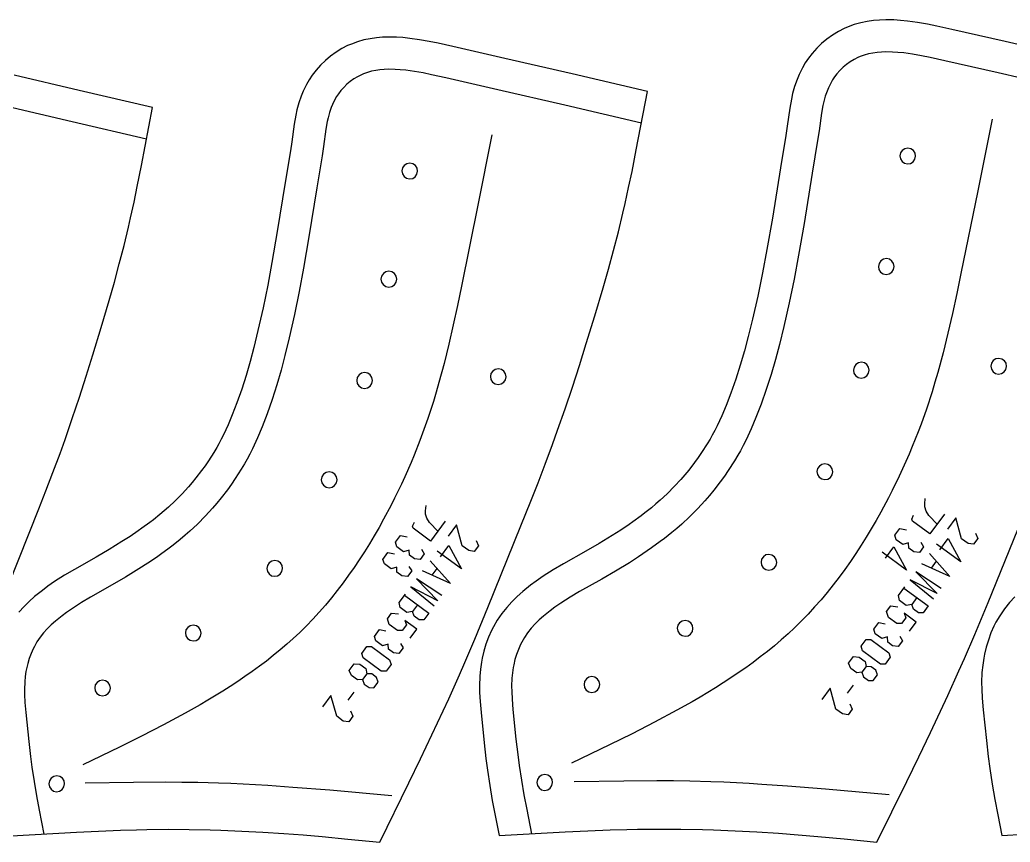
# Model space of a CAD drawing. Extents: x 870 to 2252, y -335 to 1751.
# Drawn here: x 1481.3 to 1638.4, y 1609.5 to 1740 of the extents above; entities that cross this region are included whole.
import ezdxf

# ---------------------------------------------------------------- set-up
doc = ezdxf.new("R2010")
doc.units = 0

msp = doc.modelspace()

# ---------------------------------------------------------------- linework, layer by layer
for points in [[(1648.628296, 1733.997437), (1637.662964, 1736.531006), (1629.168457, 1738.457764), (1626.788818, 1738.97998), (1625.299927, 1739.283081), (1623.747437, 1739.557617), (1622.147583, 1739.779053), (1621.012939, 1739.890259), (1619.9823, 1739.954346), (1618.678345, 1739.977173), (1617.717773, 1739.944702), (1616.750244, 1739.86438), (1615.755005, 1739.725586), (1614.735962, 1739.51709), (1613.69873, 1739.227417), (1612.710938, 1738.866821), (1612.111328, 1738.606567), (1611.174194, 1738.132324), (1610.237793, 1737.564941), (1609.348999, 1736.930542), (1608.510376, 1736.231812), (1607.724609, 1735.470947), (1607.001953, 1734.655884), (1606.400391, 1733.867432), (1605.912354, 1733.132446), (1605.4646, 1732.36438), (1604.939697, 1731.302734), (1604.601685, 1730.494385), (1604.216064, 1729.39563), (1603.89978, 1728.262207), (1603.706421, 1727.4021), (1603.448975, 1725.93811), (1603.063843, 1723.072754), (1602.842041, 1721.633423), (1601.970093, 1716.479004), (1600.688599, 1708.515259), (1599.827637, 1703.52356), (1599.131226, 1699.819946), (1598.376221, 1696.140259), (1597.550903, 1692.485229), (1596.870605, 1689.731567), (1596.256226, 1687.435425), (1595.597046, 1685.167114), (1594.886841, 1682.93335), (1594.11853, 1680.734619), (1593.358398, 1678.758301), (1592.673462, 1677.138672), (1591.928101, 1675.544678), (1591.554443, 1674.808105), (1591.152954, 1674.060425), (1590.801025, 1673.439941), (1590.341064, 1672.670898), (1589.455078, 1671.294312), (1588.906494, 1670.498657), (1588.336426, 1669.712769), (1587.413208, 1668.517822), (1586.797119, 1667.768066), (1586.163696, 1667.03479), (1585.159668, 1665.94165), (1583.982178, 1664.756836), (1582.893677, 1663.746094), (1582.209595, 1663.148438), (1581.500732, 1662.55542), (1580.438232, 1661.709473), (1579.848877, 1661.26001), (1578.562012, 1660.321045), (1577.945435, 1659.889648), (1576.620728, 1658.997803), (1575.287476, 1658.141724), (1573.21106, 1656.875732), (1571.081543, 1655.64209), (1567.535278, 1653.639038), (1565.927734, 1652.684937), (1564.317017, 1651.659912), (1563.217773, 1650.904785), (1562.328247, 1650.25293), (1561.065918, 1649.241943), (1560.187988, 1648.460449), (1559.34314, 1647.62915), (1558.524292, 1646.725586), (1557.743408, 1645.74231), (1557.020874, 1644.683228), (1556.431274, 1643.660767), (1556.117432, 1643.042114), (1555.649292, 1641.989502), (1555.240479, 1640.880615), (1554.904541, 1639.76123), (1554.646118, 1638.670288), (1554.524292, 1638.036255), (1554.361694, 1636.946167), (1554.254517, 1635.814453), (1554.202148, 1634.286499), (1554.218506, 1633.232788), (1554.294556, 1631.805908), (1554.449463, 1630.026245), (1554.932983, 1625.246948), (1555.219238, 1622.749023), (1555.463501, 1620.9104), (1555.834473, 1618.485474), (1556.247192, 1616.08252), (1556.687988, 1613.705444), (1557.31311, 1610.505615), (1567.811523, 1611.102905), (1571.385376, 1611.281982), (1574.960938, 1611.424927), (1577.574463, 1611.498047), (1579.294556, 1611.53064), (1582.735229, 1611.558838), (1586.176514, 1611.538818), (1589.617676, 1611.471802), (1591.337769, 1611.420898), (1594.776855, 1611.285156), (1598.213745, 1611.104858), (1601.647339, 1610.881104), (1604.779053, 1610.640869), (1607.908081, 1610.372314), (1612.077271, 1609.982422), (1617.286377, 1609.467896), (1622.057617, 1619.119629), (1623.942261, 1622.990845), (1625.802979, 1626.872803), (1628.53418, 1632.72229), (1630.305298, 1636.644043), (1631.173218, 1638.612671), (1632.811523, 1642.420532), (1634.94043, 1647.522583), (1640.318726, 1660.769531)], [(1580.879517, 1728.596558), (1568.90686, 1731.380249), (1558.242798, 1733.857422), (1549.981079, 1735.741577), (1547.665405, 1736.252441), (1546.214233, 1736.549683), (1544.698975, 1736.81897), (1543.136475, 1737.036499), (1542.026001, 1737.14563), (1541.016724, 1737.20874), (1539.740234, 1737.230957), (1538.797729, 1737.19873), (1537.8479, 1737.119385), (1536.870483, 1736.981812), (1535.869019, 1736.775879), (1534.849243, 1736.48938), (1533.877441, 1736.132813), (1533.285278, 1735.874023), (1532.364014, 1735.404907), (1531.443604, 1734.84375), (1530.570923, 1734.217041), (1529.748047, 1733.527466), (1528.977783, 1732.776855), (1528.269775, 1731.973755), (1527.680176, 1731.196533), (1527.201172, 1730.471191), (1526.762451, 1729.713989), (1526.248657, 1728.669678), (1525.917725, 1727.873047), (1525.54126, 1726.793701), (1525.232422, 1725.680542), (1525.043457, 1724.835571), (1524.792358, 1723.399902), (1524.41748, 1720.596558), (1524.201782, 1719.190308), (1523.353516, 1714.148682), (1522.106689, 1706.359619), (1521.269287, 1701.478394), (1520.592163, 1697.857178), (1519.857788, 1694.259521), (1519.055298, 1690.685913), (1518.393921, 1687.994385), (1517.796631, 1685.750488), (1517.156006, 1683.533691), (1516.466064, 1681.350952), (1515.719482, 1679.202759), (1514.981201, 1677.272461), (1514.316162, 1675.691528), (1513.592651, 1674.135254), (1513.230591, 1673.417114), (1512.840942, 1672.687744), (1512.5, 1672.082886), (1512.053833, 1671.33313), (1511.194336, 1669.989624), (1510.662598, 1669.214233), (1510.109985, 1668.44812), (1509.214233, 1667.28186), (1508.616943, 1666.55127), (1508.003052, 1665.836182), (1507.028931, 1664.769531), (1505.887207, 1663.614136), (1504.831665, 1662.628418), (1504.169189, 1662.045898), (1503.482178, 1661.46814), (1502.451416, 1660.642578), (1501.880493, 1660.204834), (1500.63147, 1659.288208), (1500.03418, 1658.867798), (1498.748291, 1657.996948), (1497.453979, 1657.161255), (1495.437134, 1655.924194), (1493.367798, 1654.718384), (1489.91748, 1652.758301), (1488.350586, 1651.822876), (1486.780151, 1650.817627), (1485.707275, 1650.076416), (1484.837524, 1649.434814), (1483.60437, 1648.441406), (1482.745728, 1647.672363), (1481.9198, 1646.854614), (1481.118896, 1645.965698)], [(1647.479614, 1729.028687), (1636.52478, 1731.559692), (1628.057739, 1733.480225), (1625.733521, 1733.990234), (1624.347168, 1734.272461), (1622.953369, 1734.519043), (1621.549194, 1734.713379), (1620.605591, 1734.805542), (1619.779053, 1734.857178), (1618.720093, 1734.875732), (1618.015137, 1734.851807), (1617.314087, 1734.793701), (1616.619507, 1734.696777), (1615.934448, 1734.556519), (1615.261353, 1734.368652), (1614.602905, 1734.128418), (1614.280151, 1733.988037), (1613.650269, 1733.669312), (1613.044556, 1733.30249), (1612.466797, 1732.890137), (1611.921387, 1732.435547), (1611.411987, 1731.942505), (1610.942749, 1731.413086), (1610.556641, 1730.907104), (1610.24353, 1730.435547), (1609.95874, 1729.946777), (1609.582642, 1729.186523), (1609.364502, 1728.664673), (1609.083618, 1727.86438), (1608.847168, 1727.016479), (1608.708374, 1726.400269), (1608.489868, 1725.156738), (1608.111816, 1722.344604), (1607.876831, 1720.819702), (1607.002197, 1715.648438), (1605.719238, 1707.67688), (1604.847046, 1702.619019), (1604.13562, 1698.836182), (1603.361938, 1695.065918), (1602.514282, 1691.31189), (1601.809937, 1688.460693), (1601.168701, 1686.064453), (1600.476563, 1683.682739), (1599.72522, 1681.319214), (1598.906982, 1678.977661), (1598.088257, 1676.848999), (1597.333374, 1675.064453), (1596.513428, 1673.310547), (1596.075806, 1672.447754), (1595.618042, 1671.595703), (1595.208252, 1670.872925), (1594.674927, 1669.981201), (1593.699951, 1668.466187), (1593.070557, 1667.553345), (1592.419189, 1666.65564), (1591.401855, 1665.338745), (1590.69751, 1664.481689), (1589.972656, 1663.642456), (1588.847778, 1662.417725), (1587.527344, 1661.089355), (1586.307617, 1659.956543), (1585.524048, 1659.271729), (1584.725586, 1658.603882), (1583.573242, 1657.686523), (1582.89856, 1657.171997), (1581.527466, 1656.171509), (1580.831787, 1655.684692), (1579.422974, 1654.736206), (1577.99292, 1653.818115), (1575.817017, 1652.491333), (1573.614014, 1651.215332), (1570.091187, 1649.225464), (1568.598999, 1648.339844), (1567.130737, 1647.405273), (1566.169678, 1646.745239), (1565.43103, 1646.203735), (1564.3573, 1645.344238), (1563.674072, 1644.73584), (1563.024292, 1644.096558), (1562.414795, 1643.423828), (1561.852051, 1642.715332), (1561.342651, 1641.968384), (1560.91748, 1641.231323), (1560.724487, 1640.850952), (1560.376831, 1640.069214), (1560.079956, 1639.263672), (1559.83252, 1638.439453), (1559.634033, 1637.601196), (1559.552734, 1637.178589), (1559.426025, 1636.328735), (1559.346191, 1635.486572), (1559.303589, 1634.239014), (1559.316406, 1633.408081), (1559.382813, 1632.16272), (1559.5271, 1630.504028), (1560.00354, 1625.794067), (1560.280884, 1623.375244), (1560.512451, 1621.631958), (1560.868774, 1619.302734), (1561.267822, 1616.979004), (1561.697876, 1614.659302), (1562.452271, 1610.797974)], [(1502.317017, 1726.046265), (1490.699829, 1728.762817), (1480.336792, 1731.18335)], [(1579.914795, 1723.584961), (1567.752441, 1726.412476), (1557.098755, 1728.887207), (1548.864502, 1730.765259), (1546.60437, 1731.264038), (1545.256226, 1731.539917), (1543.900879, 1731.780884), (1542.535278, 1731.970947), (1541.61731, 1732.061157), (1540.813232, 1732.111572), (1539.783203, 1732.129395), (1539.097412, 1732.105957), (1538.415405, 1732.049072), (1537.740112, 1731.953979), (1537.073853, 1731.816895), (1536.4198, 1731.633301), (1535.779175, 1731.398071), (1535.464966, 1731.260742), (1534.852051, 1730.94873), (1534.262573, 1730.589355), (1533.700928, 1730.185913), (1533.17041, 1729.741333), (1532.675415, 1729.259033), (1532.219482, 1728.741821), (1531.843994, 1728.247192), (1531.539185, 1727.785278), (1531.262207, 1727.307129), (1530.896362, 1726.563354), (1530.684326, 1726.053101), (1530.411377, 1725.270874), (1530.181396, 1724.441528), (1530.046509, 1723.838745), (1529.83374, 1722.622437), (1529.466064, 1719.872192), (1529.237305, 1718.380615), (1528.38623, 1713.32251), (1527.138062, 1705.525269), (1526.289551, 1700.578369), (1525.597412, 1696.878418), (1524.844849, 1693.190796), (1524.020142, 1689.518555), (1523.334961, 1686.72998), (1522.711182, 1684.386353), (1522.037964, 1682.057007), (1521.307129, 1679.744995), (1520.511108, 1677.454346), (1519.714844, 1675.372314), (1518.980591, 1673.627197), (1518.182983, 1671.911499), (1517.757324, 1671.067261), (1517.312012, 1670.233521), (1516.913452, 1669.526733), (1516.394653, 1668.654541), (1515.446533, 1667.172729), (1514.834595, 1666.280151), (1514.201172, 1665.4021), (1513.211792, 1664.114014), (1512.526733, 1663.275757), (1511.821533, 1662.45459), (1510.727173, 1661.256226), (1509.442993, 1659.956787), (1508.256714, 1658.848755), (1507.494507, 1658.178711), (1506.717896, 1657.525635), (1505.597412, 1656.628418), (1504.941528, 1656.125244), (1503.608398, 1655.146851), (1502.932007, 1654.670776), (1501.561646, 1653.74292), (1500.171021, 1652.844604), (1498.054321, 1651.546509), (1495.911255, 1650.297729), (1492.484497, 1648.351074), (1491.033081, 1647.484619), (1489.605469, 1646.570801), (1488.671265, 1645.925293), (1487.952271, 1645.39502), (1486.907837, 1644.553345), (1486.243042, 1643.958252), (1485.611206, 1643.332764), (1485.018555, 1642.674927), (1484.471558, 1641.9823), (1483.976318, 1641.252563), (1483.5625, 1640.53125), (1483.374634, 1640.158813), (1483.036377, 1639.394043), (1482.747437, 1638.606201), (1482.506958, 1637.799927), (1482.314087, 1636.980225), (1482.235107, 1636.567017), (1482.111938, 1635.736206), (1482.034546, 1634.912476), (1481.99292, 1633.692261), (1482.005493, 1632.879517), (1482.069824, 1631.661499), (1482.209961, 1630.039185), (1482.672974, 1625.432495), (1482.942505, 1623.06665), (1483.167603, 1621.361572), (1483.513916, 1619.083374), (1483.901855, 1616.810547), (1484.319946, 1614.541626), (1485.053345, 1610.765015)], [(1479.915283, 1610.470459), (1490.265259, 1611.063599), (1493.740845, 1611.239014), (1497.218262, 1611.379028), (1499.76001, 1611.450806), (1501.432617, 1611.482788), (1504.778931, 1611.51062), (1508.12561, 1611.491211), (1511.472046, 1611.425903), (1513.14502, 1611.376221), (1516.489502, 1611.24353), (1519.831787, 1611.067505), (1523.171021, 1610.848999), (1526.216797, 1610.614136), (1529.259766, 1610.351807), (1533.314331, 1609.970947), (1538.380127, 1609.467896), (1543.02124, 1618.90918), (1544.854492, 1622.696045), (1546.664185, 1626.493042), (1549.320923, 1632.214355), (1551.043457, 1636.050171), (1551.887451, 1637.975464), (1553.481079, 1641.700317), (1555.552002, 1646.690796), (1560.783203, 1659.647827), (1562.350586, 1663.563721), (1563.509033, 1666.506836), (1564.643555, 1669.45874), (1565.798584, 1672.565918), (1566.614624, 1674.837158), (1567.802979, 1678.256836), (1568.953735, 1681.69043), (1570.07251, 1685.135376), (1571.165283, 1688.5896), (1572.52356, 1693), (1573.833618, 1697.424316), (1574.672485, 1700.383423), (1575.478516, 1703.350586), (1576.247437, 1706.326782), (1576.974487, 1709.313354), (1577.320557, 1710.810303), (1577.88147, 1713.355591), (1578.414307, 1715.907104), (1579.093384, 1719.316895), (1580.879517, 1728.596558)], [(1477.67749, 1645.859009), (1482.761719, 1658.526001), (1484.285156, 1662.354614), (1485.411011, 1665.231934), (1486.513916, 1668.117798), (1487.636353, 1671.155396), (1488.429443, 1673.375854), (1489.584595, 1676.71936), (1490.703125, 1680.076172), (1491.790649, 1683.44397), (1492.852417, 1686.820801), (1494.172974, 1691.132813), (1495.446167, 1695.458374), (1496.261841, 1698.351196), (1497.045288, 1701.251831), (1497.792603, 1704.161499), (1498.499146, 1707.080933), (1498.835693, 1708.544312), (1499.380859, 1711.032715), (1499.898926, 1713.527466), (1500.558838, 1716.860596), (1502.317017, 1726.046265)], [(1501.357422, 1721.033081), (1489.539063, 1723.796509), (1479.186646, 1726.214966)], [(1635.590698, 1724.234619), (1633.278687, 1712.838989), (1630.609497, 1699.698364), (1629.953125, 1696.542969), (1629.27063, 1693.393921), (1628.549683, 1690.255371), (1627.777588, 1687.132202), (1626.941528, 1684.028198), (1626.495605, 1682.484863), (1626.029053, 1680.947876), (1625.135254, 1678.209473), (1624.280884, 1675.807617), (1623.831421, 1674.61438), (1622.887451, 1672.24353), (1622.393433, 1671.066528), (1621.360718, 1668.729614), (1620.822266, 1667.570313), (1619.701538, 1665.269775), (1619.119019, 1664.129028), (1617.910767, 1661.86731), (1617.159912, 1660.5271), (1616.387817, 1659.19812), (1615.593994, 1657.88147), (1614.778198, 1656.578247), (1613.939941, 1655.290161), (1613.078613, 1654.018066), (1612.193848, 1652.763428), (1611.285278, 1651.527466), (1610.352295, 1650.311646), (1609.394775, 1649.117188), (1608.411987, 1647.945313), (1607.403564, 1646.797363), (1606.369019, 1645.674316), (1605.308228, 1644.577881), (1604.220337, 1643.509033), (1603.175171, 1642.532471), (1602.107178, 1641.580566), (1601.017578, 1640.652466), (1599.907837, 1639.747314), (1598.778687, 1638.864136), (1597.631958, 1638.002319), (1596.468506, 1637.160767), (1595.289795, 1636.338501), (1594.097046, 1635.534912), (1592.891357, 1634.749146), (1591.674194, 1633.980225), (1589.209961, 1632.489502), (1587.965698, 1631.766235), (1585.542114, 1630.404663), (1582.000244, 1628.508911), (1578.427734, 1626.685303), (1574.832886, 1624.913818), (1568.814819, 1622.025024)], [(1556.189697, 1721.722778), (1553.94043, 1710.576538), (1551.34375, 1697.723755), (1550.705322, 1694.637573), (1550.041504, 1691.557617), (1549.340088, 1688.488037), (1548.588989, 1685.433105), (1547.775757, 1682.396851), (1547.341675, 1680.886841), (1546.887817, 1679.383545), (1546.018433, 1676.705078), (1545.187622, 1674.356323), (1544.750244, 1673.189331), (1543.83252, 1670.87085), (1543.351807, 1669.719604), (1542.347412, 1667.433838), (1541.82373, 1666.299683), (1540.733398, 1664.049072), (1540.16687, 1662.932983), (1538.991211, 1660.719971), (1538.261353, 1659.409912), (1537.511108, 1658.110596), (1536.739502, 1656.823242), (1535.946533, 1655.549072), (1535.13147, 1654.289307), (1534.294189, 1653.045288), (1533.433838, 1651.818237), (1532.550293, 1650.609375), (1531.642944, 1649.419922), (1530.711426, 1648.251221), (1529.755249, 1647.104492), (1528.77417, 1645.981079), (1527.767334, 1644.882202), (1526.734863, 1643.809082), (1525.675781, 1642.762817), (1524.659912, 1641.808228), (1523.621704, 1640.877808), (1522.5625, 1639.970215), (1521.483398, 1639.085327), (1520.385742, 1638.221558), (1519.27063, 1637.37854), (1518.139038, 1636.555298), (1516.992676, 1635.750854), (1515.83252, 1634.9646), (1514.65979, 1634.195801), (1513.475586, 1633.443237), (1511.078247, 1631.984131), (1509.867676, 1631.276245), (1507.510254, 1629.94397), (1504.06604, 1628.089478), (1500.591553, 1626.305542), (1497.095337, 1624.572754), (1491.241821, 1621.746582)], [(1623.423828, 1718.341553), (1623.334961, 1718.820923), (1623.069336, 1719.22998), (1622.667358, 1719.506226), (1622.190308, 1719.607422), (1621.710693, 1719.518677), (1621.301636, 1719.253052), (1621.025635, 1718.850952), (1620.924194, 1718.374023), (1621.013062, 1717.894287), (1621.278687, 1717.485229), (1621.680786, 1717.208984), (1622.157837, 1717.107788), (1622.637329, 1717.196777), (1623.046387, 1717.462402), (1623.322632, 1717.86438), (1623.423828, 1718.341553)], [(1544.391357, 1715.957153), (1544.302368, 1716.43689), (1544.036743, 1716.845947), (1543.634644, 1717.122192), (1543.157593, 1717.223389), (1542.678101, 1717.134277), (1542.269043, 1716.868652), (1541.99292, 1716.466797), (1541.891479, 1715.989624), (1541.980469, 1715.510254), (1542.246216, 1715.101196), (1542.648071, 1714.824951), (1543.125122, 1714.723755), (1543.604858, 1714.8125), (1544.013672, 1715.078125), (1544.289917, 1715.480225), (1544.391357, 1715.957153)], [(1620.016479, 1700.808105), (1619.927612, 1701.287476), (1619.661865, 1701.696533), (1619.26001, 1701.972778), (1618.782959, 1702.073975), (1618.303223, 1701.985229), (1617.894287, 1701.719482), (1617.618042, 1701.317505), (1617.516724, 1700.840454), (1617.605713, 1700.36084), (1617.871338, 1699.951782), (1618.273193, 1699.675537), (1618.750488, 1699.574341), (1619.22998, 1699.663208), (1619.638916, 1699.929077), (1619.915161, 1700.330933), (1620.016479, 1700.808105)], [(1541.076172, 1698.807495), (1540.987305, 1699.287109), (1540.72168, 1699.696045), (1540.319702, 1699.972168), (1539.842651, 1700.07373), (1539.363037, 1699.984619), (1538.953979, 1699.718994), (1538.677734, 1699.317139), (1538.576538, 1698.839966), (1538.665405, 1698.360229), (1538.93103, 1697.951538), (1539.33313, 1697.675293), (1539.810181, 1697.57373), (1540.289673, 1697.66272), (1540.69873, 1697.928345), (1540.974976, 1698.330444), (1541.076172, 1698.807495)], [(1616.051514, 1684.362793), (1615.962524, 1684.842285), (1615.696899, 1685.251343), (1615.2948, 1685.527466), (1614.817749, 1685.628906), (1614.338257, 1685.539917), (1613.929199, 1685.274292), (1613.653076, 1684.872314), (1613.551636, 1684.395264), (1613.640625, 1683.915527), (1613.906372, 1683.506714), (1614.308228, 1683.230469), (1614.785278, 1683.129028), (1615.265015, 1683.21814), (1615.673828, 1683.483765), (1615.950073, 1683.885742), (1616.051514, 1684.362793)], [(1637.865845, 1684.982178), (1637.776978, 1685.46167), (1637.51123, 1685.870728), (1637.109375, 1686.146851), (1636.632202, 1686.248291), (1636.152588, 1686.159302), (1635.743774, 1685.893677), (1635.467407, 1685.491699), (1635.366089, 1685.014648), (1635.454956, 1684.535156), (1635.720703, 1684.126099), (1636.122681, 1683.849854), (1636.599854, 1683.748535), (1637.079346, 1683.837402), (1637.488281, 1684.103027), (1637.764526, 1684.505127), (1637.865845, 1684.982178)], [(1537.218994, 1682.722168), (1537.130127, 1683.20166), (1536.86438, 1683.610596), (1536.462524, 1683.886841), (1535.985229, 1683.988281), (1535.505737, 1683.899292), (1535.096802, 1683.633667), (1534.820557, 1683.231689), (1534.719238, 1682.754639), (1534.808105, 1682.274902), (1535.073853, 1681.866089), (1535.475708, 1681.589844), (1535.952881, 1681.488403), (1536.432495, 1681.577515), (1536.841431, 1681.84314), (1537.117676, 1682.244995), (1537.218994, 1682.722168)], [(1558.433838, 1683.329468), (1558.344971, 1683.809082), (1558.079224, 1684.21814), (1557.677368, 1684.494385), (1557.200317, 1684.595581), (1556.720581, 1684.506714), (1556.311646, 1684.241089), (1556.0354, 1683.838989), (1555.934082, 1683.361938), (1556.023071, 1682.882446), (1556.288696, 1682.473389), (1556.690796, 1682.197144), (1557.167725, 1682.095947), (1557.647339, 1682.184814), (1558.056396, 1682.450562), (1558.33252, 1682.852417), (1558.433838, 1683.329468)], [(1610.274658, 1668.245483), (1610.185791, 1668.724976), (1609.920166, 1669.134033), (1609.518066, 1669.410278), (1609.041016, 1669.511475), (1608.561523, 1669.422729), (1608.152466, 1669.156982), (1607.876221, 1668.755005), (1607.775024, 1668.277954), (1607.863892, 1667.79834), (1608.129517, 1667.389282), (1608.531494, 1667.113281), (1609.008545, 1667.011841), (1609.488037, 1667.100708), (1609.897095, 1667.366577), (1610.173462, 1667.768433), (1610.274658, 1668.245483)], [(1531.599854, 1666.957275), (1531.510864, 1667.43689), (1531.245239, 1667.845947), (1530.843262, 1668.122192), (1530.366211, 1668.223389), (1529.886719, 1668.134521), (1529.477661, 1667.868896), (1529.201416, 1667.466797), (1529.100098, 1666.989746), (1529.189087, 1666.510254), (1529.454712, 1666.101196), (1529.856689, 1665.824951), (1530.33374, 1665.723755), (1530.813232, 1665.812622), (1531.22229, 1666.078369), (1531.498413, 1666.480225), (1531.599854, 1666.957275)], [(1626.909668, 1659.885132), (1625.532349, 1661.334595), (1625.115234, 1662.022461), (1624.890869, 1662.67688), (1624.87793, 1663.175415), (1624.967041, 1664.033691)], [(1547.66626, 1658.755371), (1546.288818, 1660.204956), (1545.871826, 1660.892822), (1545.647461, 1661.547119), (1545.634521, 1662.045776), (1545.723511, 1662.904053)], [(1628.007202, 1661.521973), (1625.697266, 1658.387207), (1622.950073, 1660.411499), (1622.807251, 1660.734009), (1623.116821, 1661.375488)], [(1548.763672, 1660.392334), (1546.453857, 1657.257446), (1543.706665, 1659.28186), (1543.563843, 1659.60437), (1543.873413, 1660.245728)], [(1632.934814, 1658.488892), (1633.296265, 1657.651978), (1632.634521, 1656.753662), (1631.740845, 1656.868652), (1630.719482, 1657.621338), (1629.794556, 1660.938599), (1628.470947, 1659.142334)], [(1553.691406, 1657.359131), (1554.052734, 1656.522339), (1553.391113, 1655.624023), (1552.497437, 1655.739014), (1551.476074, 1656.491699), (1550.551025, 1659.808838), (1549.227417, 1658.012573)], [(1624.243774, 1657.078125), (1624.682983, 1656.346802), (1624.02124, 1655.44873), (1623.127808, 1655.563599), (1622.352905, 1656.134521), (1622.306519, 1656.956665), (1621.407471, 1656.695313), (1620.350708, 1657.473877), (1620.117188, 1658.189331), (1620.908691, 1659.263672), (1621.956055, 1659.0625)], [(1545.000244, 1655.948364), (1545.439697, 1655.217163), (1544.777832, 1654.31897), (1543.884399, 1654.434082), (1543.109497, 1655.004761), (1543.06311, 1655.827026), (1542.164063, 1655.565552), (1541.1073, 1656.344238), (1540.873657, 1657.059692), (1541.665283, 1658.134033), (1542.712646, 1657.932739)], [(1627.252563, 1655.866333), (1628.576172, 1657.662598), (1630.576538, 1653.960693), (1626.737305, 1656.789551)], [(1543.007202, 1653.243408), (1543.446533, 1652.512207), (1542.784668, 1651.614014), (1541.891235, 1651.728882), (1541.116333, 1652.299805), (1541.069946, 1653.121948), (1540.170898, 1652.860596), (1539.114136, 1653.63916), (1538.880615, 1654.354614), (1539.672119, 1655.429077), (1540.719604, 1655.227783)], [(1548.009155, 1654.736694), (1549.332764, 1656.532959), (1551.33313, 1652.831055), (1547.493896, 1655.65979)], [(1601.388672, 1653.86792), (1601.299805, 1654.347412), (1601.034058, 1654.75647), (1600.632202, 1655.032715), (1600.155151, 1655.134033), (1599.675415, 1655.045288), (1599.266479, 1654.779541), (1598.990234, 1654.377441), (1598.888916, 1653.900391), (1598.977905, 1653.420898), (1599.24353, 1653.011841), (1599.64563, 1652.735718), (1600.122681, 1652.634277), (1600.602173, 1652.723267), (1601.01123, 1652.989014), (1601.287354, 1653.390869), (1601.388672, 1653.86792)], [(1618.639526, 1654.561157), (1619.962891, 1656.357422), (1621.963257, 1652.65564), (1618.124023, 1655.484375)], [(1625.613525, 1655.264282), (1628.855957, 1651.62561)], [(1522.957031, 1652.894043), (1522.868042, 1653.373657), (1522.602417, 1653.782593), (1522.200439, 1654.058838), (1521.723389, 1654.160278), (1521.243896, 1654.071167), (1520.834839, 1653.805542), (1520.558716, 1653.403687), (1520.457275, 1652.926514), (1520.546265, 1652.447021), (1520.81189, 1652.037964), (1521.213867, 1651.761841), (1521.690918, 1651.6604), (1522.17041, 1651.74939), (1522.579468, 1652.015015), (1522.855713, 1652.416992), (1522.957031, 1652.894043)], [(1546.370117, 1654.134766), (1549.612427, 1650.49585)], [(1628.855957, 1651.62561), (1624.4198, 1653.644287)], [(1626.673828, 1654.04834), (1625.882446, 1652.973999)], [(1549.612427, 1650.49585), (1545.176392, 1652.514648)], [(1547.43042, 1652.918701), (1546.639038, 1651.84436)], [(1627.459595, 1649.730591), (1623.477783, 1652.365723), (1626.862793, 1648.920532), (1622.556396, 1651.115234), (1626.265747, 1648.110474)], [(1548.216187, 1648.600952), (1544.234375, 1651.236084), (1547.619385, 1647.790894), (1543.312988, 1649.985596), (1547.022461, 1646.980713)], [(1542.332031, 1648.654297), (1546.171265, 1645.825562), (1545.379639, 1644.751221), (1544.626953, 1644.762451), (1543.852173, 1645.333374), (1543.583252, 1646.074829), (1542.700928, 1645.90979), (1541.644287, 1646.688354), (1541.475586, 1647.491943), (1542.474854, 1648.848145)], [(1621.575439, 1649.784058), (1625.414673, 1646.955322), (1624.623047, 1645.880859), (1623.870483, 1645.89209), (1623.095581, 1646.462891), (1622.82666, 1647.204468), (1621.944336, 1647.039551), (1620.887817, 1647.818115), (1620.718994, 1648.621704), (1621.718262, 1649.977783)], [(1623.618286, 1648.278687), (1622.82666, 1647.204468)], [(1639.158569, 1648.403442), (1638.321655, 1647.484619), (1637.523682, 1646.485229), (1636.785645, 1645.408691), (1636.183838, 1644.370239), (1635.864136, 1643.743286), (1635.386108, 1642.67334), (1634.96814, 1641.546265), (1634.624512, 1640.407959), (1634.359985, 1639.297485), (1634.235474, 1638.653076), (1634.068604, 1637.54248), (1633.958862, 1636.390625), (1633.905273, 1634.833374), (1633.922119, 1633.76001), (1634.000122, 1632.304688), (1634.159302, 1630.488037), (1634.656372, 1625.605225), (1634.950562, 1623.054077), (1635.201538, 1621.17688), (1635.582642, 1618.700317), (1636.00647, 1616.24585), (1636.459351, 1613.817749), (1637.103394, 1610.540649), (1647.750488, 1611.142456)], [(1543.230713, 1641.834961), (1544.28186, 1643.261353), (1542.379761, 1644.66272), (1542.613403, 1643.947144), (1541.95166, 1643.049072), (1541.198975, 1643.060303), (1539.895874, 1644.020386), (1539.586182, 1644.927734), (1540.248047, 1645.82605), (1541.360229, 1645.712891)], [(1544.374756, 1647.149048), (1543.583252, 1646.074829)], [(1622.474243, 1642.9646), (1623.525269, 1644.391113), (1621.623291, 1645.79248), (1621.856812, 1645.076782), (1621.195068, 1644.178711), (1620.442505, 1644.189941), (1619.139282, 1645.150146), (1618.829712, 1646.057495), (1619.491577, 1646.955688), (1620.60376, 1646.842651)], [(1588.094849, 1643.384277), (1588.005859, 1643.863892), (1587.740234, 1644.272949), (1587.338257, 1644.549072), (1586.861206, 1644.650391), (1586.381714, 1644.561523), (1585.972656, 1644.295898), (1585.696411, 1643.893921), (1585.595093, 1643.41687), (1585.684082, 1642.937256), (1585.949707, 1642.528198), (1586.351685, 1642.251953), (1586.828735, 1642.150635), (1587.308228, 1642.239624), (1587.717285, 1642.505249), (1587.99353, 1642.907349), (1588.094849, 1643.384277)], [(1620.898193, 1642.153198), (1621.337524, 1641.421875), (1620.675781, 1640.523682), (1619.782104, 1640.638672), (1619.007324, 1641.209595), (1618.96106, 1642.03186), (1618.062012, 1641.770386), (1617.005249, 1642.549072), (1616.771729, 1643.264526), (1617.563232, 1644.338745), (1618.610596, 1644.137573)], [(1510.027832, 1642.639038), (1509.938843, 1643.11853), (1509.673218, 1643.527588), (1509.27124, 1643.803711), (1508.794189, 1643.905151), (1508.314697, 1643.816162), (1507.90564, 1643.550537), (1507.629395, 1643.14856), (1507.528076, 1642.671509), (1507.616943, 1642.192017), (1507.882568, 1641.782959), (1508.284668, 1641.506714), (1508.761719, 1641.405273), (1509.241211, 1641.494385), (1509.650269, 1641.76001), (1509.926514, 1642.161987), (1510.027832, 1642.639038)], [(1541.654785, 1641.02356), (1542.093994, 1640.292114), (1541.432251, 1639.394043), (1540.538696, 1639.509033), (1539.763916, 1640.079956), (1539.717651, 1640.9021), (1538.818604, 1640.640747), (1537.761841, 1641.419312), (1537.528198, 1642.134766), (1538.319824, 1643.208984), (1539.367188, 1643.007935)], [(1614.778564, 1640.559448), (1615.570068, 1641.633667), (1616.335693, 1641.640259), (1619.188599, 1639.538086), (1619.40918, 1638.804932), (1618.617798, 1637.730713), (1617.865112, 1637.741821), (1615.012207, 1639.843872), (1614.778564, 1640.559448)], [(1535.535156, 1639.42981), (1536.32666, 1640.504028), (1537.092285, 1640.51062), (1539.945313, 1638.408447), (1540.165771, 1637.675293), (1539.37439, 1636.601074), (1538.621704, 1636.612183), (1535.768677, 1638.714355), (1535.535156, 1639.42981)], [(1614.893066, 1636.437256), (1615.161987, 1635.695923), (1615.93689, 1635.125), (1616.689453, 1635.11377), (1617.351196, 1636.011841), (1617.130615, 1636.744995), (1616.355713, 1637.315918), (1615.554932, 1637.335449), (1614.893066, 1636.437256), (1614.075806, 1636.360229), (1613.159912, 1637.035156), (1612.7854, 1637.854492), (1613.577026, 1638.928711), (1614.483398, 1638.831421), (1615.39917, 1638.156738), (1615.554932, 1637.335449)], [(1535.649658, 1635.307617), (1535.918579, 1634.566162), (1536.693359, 1633.995239), (1537.446045, 1633.984009), (1538.107788, 1634.882202), (1537.887207, 1635.615479), (1537.112305, 1636.186157), (1536.311523, 1636.205688), (1535.649658, 1635.307617), (1534.832275, 1635.230591), (1533.916504, 1635.905396), (1533.541992, 1636.724854), (1534.333618, 1637.799072), (1535.23999, 1637.70166), (1536.155762, 1637.026978), (1536.311523, 1636.205688)], [(1495.63623, 1633.921387), (1495.547363, 1634.400879), (1495.281494, 1634.809937), (1494.879639, 1635.086182), (1494.402466, 1635.1875), (1493.922974, 1635.098511), (1493.514038, 1634.832886), (1493.237793, 1634.430908), (1493.136353, 1633.953857), (1493.22522, 1633.474365), (1493.491089, 1633.065308), (1493.892944, 1632.789063), (1494.369995, 1632.687744), (1494.849609, 1632.776733), (1495.258545, 1633.042358), (1495.53479, 1633.444336), (1495.63623, 1633.921387)], [(1573.297119, 1634.472656), (1573.208252, 1634.952148), (1572.942505, 1635.361206), (1572.540649, 1635.637451), (1572.063599, 1635.73877), (1571.583862, 1635.64978), (1571.174927, 1635.384155), (1570.898682, 1634.982178), (1570.797363, 1634.505127), (1570.886353, 1634.025635), (1571.151978, 1633.616577), (1571.553833, 1633.340332), (1572.031006, 1633.239014), (1572.51062, 1633.327881), (1572.919556, 1633.593506), (1573.195801, 1633.995605), (1573.297119, 1634.472656)], [(1534.246094, 1633.255127), (1533.31189, 1631.987183)], [(1613.00354, 1631.438843), (1613.36499, 1630.601807), (1612.703247, 1629.703735), (1611.809692, 1629.818726), (1610.788208, 1630.571167), (1609.863281, 1633.88855), (1608.539673, 1632.092163)], [(1613.489502, 1634.384766), (1612.555298, 1633.116821)], [(1533.760132, 1630.309204), (1534.121582, 1629.472168), (1533.459839, 1628.573975), (1532.566406, 1628.689087), (1531.5448, 1629.441528), (1530.619751, 1632.758911), (1529.296265, 1630.962524)], [(1488.360596, 1618.716797), (1488.271729, 1619.196533), (1488.006104, 1619.605469), (1487.604004, 1619.881714), (1487.126953, 1619.983032), (1486.647461, 1619.894043), (1486.238403, 1619.628418), (1485.962158, 1619.226563), (1485.860962, 1618.74939), (1485.949829, 1618.269775), (1486.215454, 1617.860962), (1486.617432, 1617.584595), (1487.094482, 1617.483276), (1487.573975, 1617.572144), (1487.983032, 1617.837891), (1488.259399, 1618.239868), (1488.360596, 1618.716797)], [(1491.644531, 1618.904907), (1499.309204, 1619.013916), (1504.417114, 1619.034668), (1506.970337, 1619.017822), (1509.522583, 1618.977661), (1512.766724, 1618.886841), (1514.734497, 1618.810303), (1518.668701, 1618.612793), (1520.635132, 1618.494385), (1524.56665, 1618.223999), (1530.461792, 1617.751709), (1540.283691, 1616.864014)], [(1565.817139, 1618.928223), (1565.728271, 1619.407837), (1565.462646, 1619.816895), (1565.060547, 1620.09314), (1564.583618, 1620.194336), (1564.103882, 1620.105469), (1563.694946, 1619.839844), (1563.418701, 1619.437744), (1563.317261, 1618.960693), (1563.406372, 1618.481201), (1563.671997, 1618.072144), (1564.073975, 1617.795898), (1564.551025, 1617.694702), (1565.03064, 1617.783569), (1565.439697, 1618.049316), (1565.715698, 1618.451172), (1565.817139, 1618.928223)], [(1569.229126, 1619.119751), (1577.110474, 1619.230591), (1582.362793, 1619.251343), (1584.987915, 1619.234009), (1587.612427, 1619.192749), (1590.948242, 1619.099854), (1592.97168, 1619.02124), (1597.016968, 1618.81897), (1599.039063, 1618.697754), (1603.081787, 1618.421021), (1609.143555, 1617.937744), (1619.243286, 1617.029541)]]:
    msp.add_lwpolyline(points)

doc.saveas('drawing.dxf')
